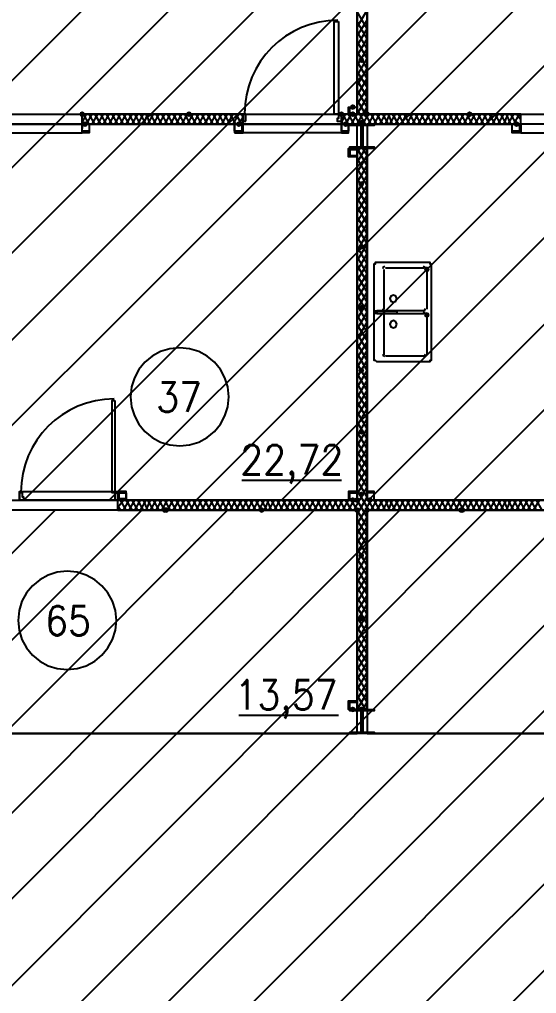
# Model space of a CAD drawing. Header units: millimetres. Extents: x 0 to 420, y 0 to 297.
# Drawn here: x 142.24 to 157.61, y 174.48 to 203.43 of the extents above; entities that cross this region are included whole.
import ezdxf

# ---------------------------------------------------------------- set-up
doc = ezdxf.new("R2010")
doc.units = ezdxf.units.MM
doc.layers.get('0').update_dxf_attribs({"linetype": 'CONTINUOUS'})
doc.styles.get("Standard").update_dxf_attribs({"font": 'STANDARD'})

msp = doc.modelspace()

# ---------------------------------------------------------------- hatches: boundary and pattern name
at = {"true_color": 0x000007}
for points in [[(152.484667, 202.226333), (152.459796, 202.166537), (152.4, 202.141667), (152.340204, 202.166537), (152.315333, 202.226333), (152.340204, 202.286129), (152.4, 202.311), (152.459796, 202.286129)], [(152.230667, 200.829333), (152.205796, 200.769537), (152.146, 200.744667), (152.086204, 200.769537), (152.061333, 200.829333), (152.086204, 200.889129), (152.146, 200.914), (152.205796, 200.889129)], [(152.230667, 200.617667), (152.205796, 200.557871), (152.146, 200.533), (152.086204, 200.557871), (152.061333, 200.617667), (152.086204, 200.677462), (152.146, 200.702333), (152.205796, 200.677463)], [(144.272, 200.321333), (144.247129, 200.261537), (144.187333, 200.236667), (144.127538, 200.261537), (144.102667, 200.321333), (144.127537, 200.381129), (144.187333, 200.406), (144.247129, 200.381129)], [(148.844, 200.321333), (148.819129, 200.261537), (148.759333, 200.236667), (148.699538, 200.261537), (148.674667, 200.321333), (148.699537, 200.381129), (148.759333, 200.406), (148.819129, 200.381129)], [(152.019, 200.321333), (151.994129, 200.261537), (151.934333, 200.236667), (151.874538, 200.261537), (151.849667, 200.321333), (151.874537, 200.381129), (151.934333, 200.406), (151.994129, 200.381129)], [(152.484667, 200.363667), (152.459796, 200.303871), (152.4, 200.279), (152.340204, 200.303871), (152.315333, 200.363667), (152.340204, 200.423462), (152.4, 200.448333), (152.459796, 200.423463)], [(157.099, 200.321333), (157.074129, 200.261537), (157.014333, 200.236667), (156.954538, 200.261537), (156.929667, 200.321333), (156.954537, 200.381129), (157.014333, 200.406), (157.074129, 200.381129)], [(152.484667, 198.543333), (152.459796, 198.483537), (152.4, 198.458667), (152.340204, 198.483537), (152.315333, 198.543333), (152.340204, 198.603129), (152.4, 198.628), (152.459796, 198.603129)], [(152.484667, 196.680667), (152.459796, 196.620871), (152.4, 196.596), (152.340204, 196.620871), (152.315333, 196.680667), (152.340204, 196.740462), (152.4, 196.765333), (152.459796, 196.740463)], [(154.432, 196.003333), (154.407129, 195.943537), (154.347333, 195.918667), (154.287538, 195.943537), (154.262667, 196.003333), (154.287537, 196.063129), (154.347333, 196.088), (154.407129, 196.063129)], [(152.484667, 194.860333), (152.459796, 194.800537), (152.4, 194.775667), (152.340204, 194.800537), (152.315333, 194.860333), (152.340204, 194.920129), (152.4, 194.945), (152.459796, 194.920129)], [(154.432, 194.648667), (154.407129, 194.588871), (154.347333, 194.564), (154.287538, 194.588871), (154.262667, 194.648667), (154.287537, 194.708462), (154.347333, 194.733333), (154.407129, 194.708463)], [(152.484667, 192.997667), (152.459796, 192.937871), (152.4, 192.913), (152.340204, 192.937871), (152.315333, 192.997667), (152.340204, 193.057462), (152.4, 193.082333), (152.459796, 193.057463)], [(152.484667, 191.177333), (152.459796, 191.117537), (152.4, 191.092667), (152.340204, 191.117537), (152.315333, 191.177333), (152.340204, 191.237129), (152.4, 191.262), (152.459796, 191.237129)], [(152.484667, 189.314667), (152.459796, 189.254871), (152.4, 189.23), (152.340204, 189.254871), (152.315333, 189.314667), (152.340204, 189.374462), (152.4, 189.399333), (152.459796, 189.374463)], [(152.230667, 189.145333), (152.205796, 189.085537), (152.146, 189.060667), (152.086204, 189.085537), (152.061333, 189.145333), (152.086204, 189.205129), (152.146, 189.23), (152.205796, 189.205129)], [(152.357667, 189.145333), (152.332796, 189.085537), (152.273, 189.060667), (152.213204, 189.085537), (152.188333, 189.145333), (152.213204, 189.205129), (152.273, 189.23), (152.332796, 189.205129)], [(152.738667, 189.145333), (152.713796, 189.085537), (152.654, 189.060667), (152.594204, 189.085537), (152.569333, 189.145333), (152.594204, 189.205129), (152.654, 189.23), (152.713796, 189.205129)], [(152.484667, 187.494333), (152.459796, 187.434537), (152.4, 187.409667), (152.340204, 187.434537), (152.315333, 187.494333), (152.340204, 187.554129), (152.4, 187.579), (152.459796, 187.554129)], [(152.484667, 185.631667), (152.459796, 185.571871), (152.4, 185.547), (152.340204, 185.571871), (152.315333, 185.631667), (152.340204, 185.691462), (152.4, 185.716333), (152.459796, 185.691463)], [(152.230667, 182.922333), (152.205796, 182.862537), (152.146, 182.837667), (152.086204, 182.862537), (152.061333, 182.922333), (152.086204, 182.982129), (152.146, 183.007), (152.205796, 182.982129)], [(152.484667, 182.922333), (152.459796, 182.862537), (152.4, 182.837667), (152.340204, 182.862537), (152.315333, 182.922333), (152.340204, 182.982129), (152.4, 183.007), (152.459796, 182.982129)]]:
    msp.add_hatch(color=0, dxfattribs=at).paths.add_polyline_path(points, flags=0)
at = {"true_color": 0x0000fe}
for points in [[(144.187333, 200.617667), (144.162463, 200.557871), (144.102667, 200.533), (144.042871, 200.557871), (144.018, 200.617667), (144.042871, 200.677462), (144.102667, 200.702333), (144.162462, 200.677463)], [(144.187333, 200.617667), (144.162463, 200.557871), (144.102667, 200.533), (144.042871, 200.557871), (144.018, 200.617667), (144.042871, 200.677462), (144.102667, 200.702333), (144.162462, 200.677463)], [(147.362333, 200.617667), (147.337462, 200.557871), (147.277667, 200.533), (147.217871, 200.557871), (147.193, 200.617667), (147.217871, 200.677462), (147.277667, 200.702333), (147.337462, 200.677463)], [(151.892, 200.617667), (151.867129, 200.557871), (151.807333, 200.533), (151.747538, 200.557871), (151.722667, 200.617667), (151.747537, 200.677462), (151.807333, 200.702333), (151.867129, 200.677463)], [(152.611667, 200.617667), (152.586796, 200.557871), (152.527, 200.533), (152.467204, 200.557871), (152.442333, 200.617667), (152.467204, 200.677462), (152.527, 200.702333), (152.586796, 200.677463)], [(152.611667, 200.617667), (152.586796, 200.557871), (152.527, 200.533), (152.467204, 200.557871), (152.442333, 200.617667), (152.467204, 200.677462), (152.527, 200.702333), (152.586796, 200.677463)], [(152.654, 200.617667), (152.629129, 200.557871), (152.569333, 200.533), (152.509538, 200.557871), (152.484667, 200.617667), (152.509537, 200.677462), (152.569333, 200.702333), (152.629129, 200.677463)], [(155.702, 200.617667), (155.677129, 200.557871), (155.617333, 200.533), (155.557538, 200.557871), (155.532667, 200.617667), (155.557537, 200.677462), (155.617333, 200.702333), (155.677129, 200.677463)], [(146.642667, 188.849), (146.617796, 188.789204), (146.558, 188.764333), (146.498204, 188.789204), (146.473333, 188.849), (146.498204, 188.908796), (146.558, 188.933667), (146.617796, 188.908796)], [(146.685, 188.849), (146.660129, 188.789204), (146.600333, 188.764333), (146.540538, 188.789204), (146.515667, 188.849), (146.540537, 188.908796), (146.600333, 188.933667), (146.660129, 188.908796)], [(149.521333, 188.849), (149.496462, 188.789204), (149.436667, 188.764333), (149.376871, 188.789204), (149.352, 188.849), (149.376871, 188.908796), (149.436667, 188.933667), (149.496462, 188.908796)], [(149.521333, 188.849), (149.496462, 188.789204), (149.436667, 188.764333), (149.376871, 188.789204), (149.352, 188.849), (149.376871, 188.908796), (149.436667, 188.933667), (149.496462, 188.908796)], [(152.357667, 188.849), (152.332796, 188.789204), (152.273, 188.764333), (152.213204, 188.789204), (152.188333, 188.849), (152.213204, 188.908796), (152.273, 188.933667), (152.332796, 188.908796)], [(152.357667, 188.849), (152.332796, 188.789204), (152.273, 188.764333), (152.213204, 188.789204), (152.188333, 188.849), (152.213204, 188.908796), (152.273, 188.933667), (152.332796, 188.908796)], [(152.654, 188.849), (152.629129, 188.789204), (152.569333, 188.764333), (152.509538, 188.789204), (152.484667, 188.849), (152.509537, 188.908796), (152.569333, 188.933667), (152.629129, 188.908796)], [(155.448, 188.849), (155.423129, 188.789204), (155.363333, 188.764333), (155.303538, 188.789204), (155.278667, 188.849), (155.303537, 188.908796), (155.363333, 188.933667), (155.423129, 188.908796)], [(155.490333, 188.849), (155.465463, 188.789204), (155.405667, 188.764333), (155.345871, 188.789204), (155.321, 188.849), (155.345871, 188.908796), (155.405667, 188.933667), (155.465462, 188.908796)]]:
    msp.add_hatch(color=0, dxfattribs=at).paths.add_polyline_path(points, flags=0)
at = {"true_color": 0x000007}
h = msp.add_hatch(color=0, dxfattribs=at)
h.paths.add_polyline_path([(144.102667, 200.617667), (148.886333, 200.617667)], flags=0)
h.paths.add_polyline_path([(148.886333, 200.617667), (144.102667, 200.617667)], flags=0)
h = msp.add_hatch(color=0, dxfattribs=at)
h.paths.add_polyline_path([(151.807333, 200.617667), (152.527, 200.617667)], flags=0)
h.paths.add_polyline_path([(152.527, 200.617667), (151.807333, 200.617667)], flags=0)
h = msp.add_hatch(color=0, dxfattribs=at)
h.paths.add_polyline_path([(152.569333, 200.617667), (157.141333, 200.617667)], flags=0)
h.paths.add_polyline_path([(157.141333, 200.617667), (152.569333, 200.617667)], flags=0)
h = msp.add_hatch(color=0, dxfattribs=at)
h.paths.add_polyline_path([(145.161, 188.849), (152.273, 188.849)], flags=0)
h.paths.add_polyline_path([(152.273, 188.849), (145.161, 188.849)], flags=0)
h = msp.add_hatch(color=0, dxfattribs=at)
h.paths.add_polyline_path([(152.569333, 188.849), (159.639, 188.849)], flags=0)
h.paths.add_polyline_path([(159.639, 188.849), (152.569333, 188.849)], flags=0)

# ---------------------------------------------------------------- linework, layer by layer
at = {"color": 0, "true_color": 0x000005}
for points in [[(129.540001, 189.145333), (175.471668, 235.076999)], [(132.122334, 189.145333), (178.054001, 235.076999)], [(134.662334, 189.145333), (180.594001, 235.076999)], [(137.244668, 189.145333), (183.176334, 235.076999)], [(139.784668, 189.145333), (185.758668, 235.076999)], [(142.367001, 189.145333), (188.298668, 235.076999)], [(144.907001, 189.145333), (190.881001, 235.076999)], [(147.489334, 189.145333), (193.421001, 235.076999)], [(150.029334, 189.145333), (196.003334, 235.076999)], [(152.611668, 189.145333), (198.543334, 235.076999)], [(155.151668, 189.145333), (201.125668, 235.076999)]]:
    msp.add_lwpolyline(points, dxfattribs=at)
at = {"color": 0, "true_color": 0x000007}
for points in [[(135.170333, 235.077), (135.170333, 200.617667), (152.273, 200.617667), (152.273, 235.077)], [(169.672, 200.617667), (169.672, 235.077), (152.569333, 235.077), (152.569333, 200.617667)], [(151.722667, 203.369333), (151.722667, 200.617667), (151.595667, 200.617667), (151.595667, 203.369333)], [(152.273, 200.617667), (152.061333, 200.617667), (152.061333, 200.829333), (152.273, 200.829333), (152.273, 200.617667), (152.019, 200.617667), (152.019, 200.829333), (152.273, 200.829333)], [(144.102667, 200.617667), (148.886333, 200.617667)], [(148.886333, 200.617667), (144.102667, 200.617667)], [(148.886333, 200.617667), (144.102667, 200.617667), (148.886333, 200.617667), (144.102667, 200.617667)], [(148.971, 200.406), (148.971, 200.490667), (148.971, 200.617667), (148.886333, 200.617667), (148.886333, 200.406)], [(148.886333, 200.617667), (148.886333, 200.406)], [(151.807333, 200.406), (151.807333, 200.617667), (151.722667, 200.617667), (151.722667, 200.490667), (151.680333, 200.490667), (151.680333, 200.406)], [(151.807333, 200.617667), (152.527, 200.617667)], [(152.527, 200.617667), (151.807333, 200.617667)], [(151.807333, 200.617667), (151.807333, 200.406)], [(151.807333, 200.617667), (152.527, 200.617667)], [(151.807333, 200.617667), (152.527, 200.617667)], [(152.569333, 200.617667), (157.141333, 200.617667)], [(157.141333, 200.617667), (152.569333, 200.617667)], [(157.141333, 200.617667), (152.569333, 200.617667), (157.141333, 200.617667), (152.569333, 200.617667)], [(135.170333, 200.321333), (135.170333, 189.145333), (152.273, 189.145333), (152.273, 200.321333)], [(148.632333, 200.067333), (148.886333, 200.067333), (148.886333, 200.321333), (148.632333, 200.321333)], [(148.632333, 200.109667), (148.632333, 200.321333), (148.844, 200.321333), (148.844, 200.109667)], [(151.807333, 200.067333), (152.019, 200.067333), (152.019, 200.321333), (151.807333, 200.321333)], [(151.807333, 200.109667), (151.807333, 200.321333), (152.019, 200.321333), (152.019, 200.109667)], [(152.781, 199.601667), (152.061333, 199.601667), (152.061333, 199.644), (152.4, 199.644), (152.4, 200.279), (152.061333, 200.279), (152.061333, 200.321333), (152.781, 200.321333), (152.781, 200.279), (152.442333, 200.279), (152.442333, 199.644), (152.781, 199.644)], [(152.569333, 189.145333), (169.672, 189.145333), (169.672, 200.321333), (152.569333, 200.321333)], [(156.887333, 200.321333), (157.099, 200.321333), (157.099, 200.109667), (156.887333, 200.109667), (156.887333, 200.321333), (157.141333, 200.321333), (157.141333, 200.067333), (156.887333, 200.067333)], [(152.273, 199.347667), (152.019, 199.347667), (152.019, 199.601667), (152.273, 199.601667)], [(152.273, 199.39), (152.273, 199.559333), (152.061333, 199.559333), (152.061333, 199.39)], [(154.474333, 196.130333), (154.474333, 193.336333), (154.474333, 193.294), (154.432, 193.294), (154.432, 193.251667), (152.865667, 193.251667), (152.823333, 193.294), (152.781, 193.294), (152.781, 193.336333), (152.781, 196.130333), (152.781, 196.172667), (152.823333, 196.172667), (152.823333, 196.215), (152.865667, 196.215), (154.432, 196.215), (154.432, 196.172667), (154.474333, 196.172667)], [(153.458333, 195.1355), (153.42734, 195.21034), (153.3525, 195.241333), (153.27766, 195.21034), (153.246667, 195.1355), (153.27766, 195.06066), (153.3525, 195.029667), (153.42734, 195.06066)], [(153.035, 194.775667), (152.865667, 194.775667), (152.865667, 194.733333), (152.865667, 194.691), (153.035, 194.691), (152.823333, 194.691), (152.823333, 194.775667)], [(153.458333, 194.775667), (153.458333, 194.733333), (153.458333, 194.691), (152.865667, 194.691), (152.865667, 194.733333), (152.865667, 194.775667)], [(153.119667, 194.775667), (153.035, 194.775667)], [(153.119667, 194.691), (153.035, 194.691)], [(153.458333, 194.3735), (153.42734, 194.44834), (153.3525, 194.479333), (153.27766, 194.44834), (153.246667, 194.3735), (153.27766, 194.29866), (153.3525, 194.267667), (153.42734, 194.29866)], [(145.076333, 192.108667), (145.076333, 189.357), (144.991667, 189.357), (144.991667, 192.108667)], [(145.161, 189.145333), (145.415, 189.145333), (145.415, 189.399333), (145.161, 189.399333)], [(152.019, 189.145333), (152.273, 189.145333), (152.273, 189.399333), (152.019, 189.399333)], [(152.569333, 189.145333), (152.781, 189.145333), (152.781, 189.357), (152.569333, 189.357), (152.569333, 189.145333), (152.781, 189.145333), (152.781, 189.399333), (152.569333, 189.399333)], [(142.367, 189.145333), (142.367, 189.23), (142.324667, 189.23), (142.324667, 189.357), (142.24, 189.357), (142.24, 189.145333)], [(145.161, 189.145333), (145.161, 189.357), (145.076333, 189.357), (145.076333, 189.23), (145.076333, 189.145333)], [(145.203333, 189.187667), (145.203333, 189.357), (145.415, 189.357), (145.415, 189.187667)], [(152.061333, 189.145333), (152.061333, 189.357), (152.273, 189.357), (152.273, 189.145333)], [(145.161, 188.849), (152.273, 188.849)], [(152.273, 188.849), (145.161, 188.849)], [(145.161, 188.849), (152.273, 188.849)], [(145.161, 188.849), (152.273, 188.849)], [(152.569333, 188.849), (159.639, 188.849)], [(159.639, 188.849), (152.569333, 188.849)], [(159.639, 188.849), (152.569333, 188.849), (159.639, 188.849), (152.569333, 188.849)], [(152.273, 182.922333), (152.061333, 182.922333), (152.061333, 183.134), (152.273, 183.134), (152.273, 182.922333), (152.019, 182.922333), (152.019, 183.176333), (152.273, 183.176333)], [(152.781, 182.202667), (152.061333, 182.202667), (152.061333, 182.245), (152.4, 182.245), (152.4, 182.88), (152.061333, 182.88), (152.061333, 182.922333), (152.781, 182.922333), (152.781, 182.88), (152.442333, 182.88), (152.442333, 182.245), (152.781, 182.245)]]:
    msp.add_lwpolyline(points, close=True, dxfattribs=at)
for points in [[(152.569333, 200.617667), (152.569333, 217.000667), (152.273, 217.000667), (152.273, 200.617667)], [(152.273, 203.2), (152.569333, 203.708)], [(152.569333, 203.157667), (152.273, 203.665667)], [(151.7015, 203.411667), (151.417991, 203.397351), (151.142673, 203.355333), (150.876939, 203.287007), (150.622182, 203.193766), (150.379796, 203.077004), (150.151176, 202.938114), (149.937714, 202.778491), (149.740805, 202.599528), (149.561842, 202.402619), (149.402219, 202.189157), (149.26333, 201.960537), (149.146568, 201.718151), (149.053326, 201.463395), (148.985, 201.19766), (148.942982, 200.922342), (148.928667, 200.638833)], [(152.273, 202.946), (152.569333, 203.411667)], [(152.569333, 202.861333), (152.273, 203.369333)], [(152.273, 202.649667), (152.569333, 203.157667)], [(152.569333, 202.565), (152.273, 203.073)], [(152.273, 202.353333), (152.569333, 202.861333)], [(152.569333, 202.268667), (152.273, 202.776667)], [(152.273, 202.057), (152.569333, 202.565)], [(152.569333, 201.972333), (152.273, 202.480333)], [(152.273, 201.760667), (152.569333, 202.268667)], [(152.569333, 201.676), (152.273, 202.184)], [(152.273, 201.464333), (152.569333, 201.972333)], [(152.569333, 201.422), (152.273, 201.887667)], [(152.273, 201.168), (152.569333, 201.676)], [(152.569333, 201.125667), (152.273, 201.633667)], [(152.273, 200.914), (152.569333, 201.379667)], [(152.569333, 200.829333), (152.273, 201.337333)], [(152.273, 200.617667), (152.569333, 201.125667)], [(152.527, 200.617667), (152.273, 201.041)], [(152.357667, 200.617667), (152.273, 200.744667)], [(152.442333, 200.617667), (152.569333, 200.829333)], [(144.102667, 200.363667), (144.229667, 200.617667)], [(148.886333, 200.617667), (144.102667, 200.617667), (148.886333, 200.617667), (144.102667, 200.617667)], [(144.102667, 200.321333), (144.102667, 200.617667)], [(144.102667, 200.321333), (144.102667, 200.617667)], [(148.886333, 200.617667), (144.102667, 200.617667)], [(144.145, 200.321333), (144.102667, 200.406)], [(144.314333, 200.321333), (144.145, 200.617667)], [(144.229667, 200.321333), (144.399, 200.617667)], [(144.483667, 200.321333), (144.314333, 200.617667)], [(144.399, 200.321333), (144.568333, 200.617667)], [(144.653, 200.321333), (144.483667, 200.617667)], [(144.568333, 200.321333), (144.737667, 200.617667)], [(144.822333, 200.321333), (144.653, 200.617667)], [(144.737667, 200.321333), (144.907, 200.617667)], [(144.991667, 200.321333), (144.822333, 200.617667)], [(144.907, 200.321333), (145.076333, 200.617667)], [(145.161, 200.321333), (144.991667, 200.617667)], [(145.076333, 200.321333), (145.245667, 200.617667)], [(145.330333, 200.321333), (145.161, 200.617667)], [(145.245667, 200.321333), (145.415, 200.617667)], [(145.499667, 200.321333), (145.330333, 200.617667)], [(145.415, 200.321333), (145.584333, 200.617667)], [(145.669, 200.321333), (145.499667, 200.617667)], [(145.584333, 200.321333), (145.753667, 200.617667)], [(145.838333, 200.321333), (145.669, 200.617667)], [(145.753667, 200.321333), (145.923, 200.617667)], [(146.007667, 200.321333), (145.838333, 200.617667)], [(145.923, 200.321333), (146.05, 200.617667)], [(146.134667, 200.321333), (146.007667, 200.617667)], [(146.05, 200.321333), (146.219333, 200.617667)], [(146.304, 200.321333), (146.134667, 200.617667)], [(146.219333, 200.321333), (146.388667, 200.617667)], [(146.473333, 200.321333), (146.304, 200.617667)], [(146.388667, 200.321333), (146.558, 200.617667)], [(146.642667, 200.321333), (146.473333, 200.617667)], [(146.558, 200.321333), (146.727333, 200.617667)], [(146.812, 200.321333), (146.642667, 200.617667)], [(146.727333, 200.321333), (146.896667, 200.617667)], [(146.981333, 200.321333), (146.812, 200.617667)], [(146.896667, 200.321333), (147.066, 200.617667)], [(147.150667, 200.321333), (146.981333, 200.617667)], [(147.066, 200.321333), (147.235333, 200.617667)], [(147.32, 200.321333), (147.150667, 200.617667)], [(147.235333, 200.321333), (147.404667, 200.617667)], [(147.489333, 200.321333), (147.32, 200.617667)], [(147.404667, 200.321333), (147.574, 200.617667)], [(147.658667, 200.321333), (147.489333, 200.617667)], [(147.574, 200.321333), (147.743333, 200.617667)], [(147.828, 200.321333), (147.658667, 200.617667)], [(147.743333, 200.321333), (147.912667, 200.617667)], [(147.997333, 200.321333), (147.828, 200.617667)], [(147.912667, 200.321333), (148.082, 200.617667)], [(148.166667, 200.321333), (147.997333, 200.617667)], [(148.082, 200.321333), (148.251333, 200.617667)], [(148.336, 200.321333), (148.166667, 200.617667)], [(148.251333, 200.321333), (148.420667, 200.617667)], [(148.505333, 200.321333), (148.336, 200.617667)], [(148.420667, 200.321333), (148.59, 200.617667)], [(148.674667, 200.321333), (148.505333, 200.617667)], [(148.59, 200.321333), (148.759333, 200.617667)], [(148.844, 200.321333), (148.674667, 200.617667)], [(148.759333, 200.321333), (148.886333, 200.533)], [(148.886333, 200.533), (148.844, 200.617667)], [(148.886333, 200.321333), (148.886333, 200.406), (148.886333, 200.617667)], [(148.886333, 200.321333), (148.886333, 200.406)], [(151.807333, 200.363667), (151.934333, 200.617667)], [(151.807333, 200.617667), (152.527, 200.617667), (151.807333, 200.617667), (152.527, 200.617667)], [(151.807333, 200.321333), (151.807333, 200.406), (151.807333, 200.617667)], [(152.273, 200.617667), (151.807333, 200.617667)], [(151.849667, 200.321333), (151.807333, 200.406)], [(151.807333, 200.321333), (151.807333, 200.406)], [(152.019, 200.321333), (151.849667, 200.617667)], [(151.934333, 200.321333), (152.103667, 200.617667)], [(152.188333, 200.321333), (152.019, 200.617667)], [(152.103667, 200.321333), (152.273, 200.617667)], [(152.357667, 200.321333), (152.188333, 200.617667)], [(152.273, 200.321333), (152.442333, 200.617667)], [(152.527, 200.321333), (152.357667, 200.617667)], [(152.442333, 200.321333), (152.611667, 200.617667)], [(152.696333, 200.321333), (152.527, 200.617667)], [(157.141333, 200.617667), (152.569333, 200.617667), (157.141333, 200.617667), (152.569333, 200.617667)], [(157.141333, 200.617667), (152.569333, 200.617667)], [(152.611667, 200.321333), (152.781, 200.617667)], [(152.865667, 200.321333), (152.696333, 200.617667)], [(152.781, 200.321333), (152.950333, 200.617667)], [(153.035, 200.321333), (152.865667, 200.617667)], [(152.950333, 200.321333), (153.119667, 200.617667)], [(153.204333, 200.321333), (153.035, 200.617667)], [(153.119667, 200.321333), (153.246667, 200.617667)], [(153.331333, 200.321333), (153.204333, 200.617667)], [(153.246667, 200.321333), (153.416, 200.617667)], [(153.500667, 200.321333), (153.331333, 200.617667)], [(153.416, 200.321333), (153.585333, 200.617667)], [(153.67, 200.321333), (153.500667, 200.617667)], [(153.585333, 200.321333), (153.754667, 200.617667)], [(153.839333, 200.321333), (153.67, 200.617667)], [(153.754667, 200.321333), (153.924, 200.617667)], [(154.008667, 200.321333), (153.839333, 200.617667)], [(153.924, 200.321333), (154.093333, 200.617667)], [(154.178, 200.321333), (154.008667, 200.617667)], [(154.093333, 200.321333), (154.262667, 200.617667)], [(154.347333, 200.321333), (154.178, 200.617667)], [(154.262667, 200.321333), (154.432, 200.617667)], [(154.516667, 200.321333), (154.347333, 200.617667)], [(154.432, 200.321333), (154.601333, 200.617667)], [(154.686, 200.321333), (154.516667, 200.617667)], [(154.601333, 200.321333), (154.770667, 200.617667)], [(154.855333, 200.321333), (154.686, 200.617667)], [(154.770667, 200.321333), (154.94, 200.617667)], [(155.024667, 200.321333), (154.855333, 200.617667)], [(154.94, 200.321333), (155.109333, 200.617667)], [(155.194, 200.321333), (155.024667, 200.617667)], [(155.109333, 200.321333), (155.278667, 200.617667)], [(155.363333, 200.321333), (155.194, 200.617667)], [(155.278667, 200.321333), (155.448, 200.617667)], [(155.532667, 200.321333), (155.363333, 200.617667)], [(155.448, 200.321333), (155.617333, 200.617667)], [(155.702, 200.321333), (155.532667, 200.617667)], [(155.617333, 200.321333), (155.786667, 200.617667)], [(155.871333, 200.321333), (155.702, 200.617667)], [(155.786667, 200.321333), (155.956, 200.617667)], [(156.040667, 200.321333), (155.871333, 200.617667)], [(155.956, 200.321333), (156.125333, 200.617667)], [(156.21, 200.321333), (156.040667, 200.617667)], [(156.125333, 200.321333), (156.294667, 200.617667)], [(156.379333, 200.321333), (156.21, 200.617667)], [(156.294667, 200.321333), (156.464, 200.617667)], [(156.548667, 200.321333), (156.379333, 200.617667)], [(156.464, 200.321333), (156.633333, 200.617667)], [(156.718, 200.321333), (156.548667, 200.617667)], [(156.633333, 200.321333), (156.760333, 200.617667)], [(156.845, 200.321333), (156.718, 200.617667)], [(156.760333, 200.321333), (156.929667, 200.617667)], [(157.014333, 200.321333), (156.845, 200.617667)], [(156.929667, 200.321333), (157.099, 200.617667)], [(157.141333, 200.448333), (157.014333, 200.617667)], [(157.141333, 200.321333), (157.141333, 200.617667)], [(157.141333, 200.321333), (157.141333, 200.617667)], [(141.901333, 200.321333), (144.102667, 200.321333), (144.314333, 200.321333), (144.314333, 200.109667), (144.102667, 200.109667), (144.102667, 200.321333), (144.314333, 200.321333), (144.314333, 200.067333), (144.102667, 200.067333), (144.102667, 200.321333), (144.102667, 200.194333)], [(141.901333, 200.067333), (144.102667, 200.067333), (144.102667, 200.194333)], [(144.102667, 200.321333), (148.886333, 200.321333)], [(144.187333, 200.109667), (144.187333, 200.067333)], [(148.759333, 200.067333), (148.759333, 200.109667)], [(148.886333, 200.194333), (148.886333, 200.321333), (150.325667, 200.321333)], [(150.325667, 200.067333), (148.886333, 200.067333), (148.886333, 200.194333)], [(150.325667, 200.321333), (151.807333, 200.321333), (151.807333, 200.194333)], [(151.807333, 200.194333), (151.807333, 200.067333), (150.325667, 200.067333)], [(151.807333, 200.321333), (157.141333, 200.321333)], [(151.934333, 200.067333), (151.934333, 200.109667)], [(152.061333, 200.279), (152.061333, 200.321333)], [(152.230667, 200.279), (152.230667, 200.321333)], [(152.4, 199.601667), (152.4, 200.321333)], [(152.569333, 200.279), (152.569333, 200.321333)], [(152.738667, 200.279), (152.738667, 200.321333)], [(157.014333, 200.109667), (157.014333, 200.067333)], [(157.099, 200.321333), (157.141333, 200.363667)], [(159.300333, 200.321333), (157.141333, 200.321333), (157.141333, 200.194333)], [(157.141333, 200.194333), (157.141333, 200.067333), (159.300333, 200.067333)], [(152.061333, 199.601667), (152.061333, 199.644)], [(152.146, 199.559333), (152.146, 199.601667)], [(152.230667, 199.601667), (152.230667, 199.644)], [(152.273, 199.432333), (152.357667, 199.601667)], [(152.273, 199.178333), (152.527, 199.601667)], [(152.569333, 199.093667), (152.273, 199.601667)], [(152.569333, 189.145333), (152.569333, 199.601667), (152.273, 199.601667), (152.273, 189.145333)], [(152.569333, 199.39), (152.442333, 199.601667)], [(152.569333, 199.601667), (152.569333, 199.644)], [(152.738667, 199.601667), (152.738667, 199.644)], [(152.146, 199.347667), (152.146, 199.39)], [(152.273, 198.882), (152.569333, 199.39)], [(152.569333, 198.797333), (152.273, 199.305333)], [(152.273, 198.585667), (152.569333, 199.093667)], [(152.569333, 198.501), (152.273, 199.009)], [(152.273, 198.289333), (152.569333, 198.797333)], [(152.569333, 198.204667), (152.273, 198.712667)], [(152.273, 197.993), (152.569333, 198.501)], [(152.569333, 197.908333), (152.273, 198.416333)], [(152.273, 197.696667), (152.569333, 198.204667)], [(152.569333, 197.654333), (152.273, 198.12)], [(152.273, 197.400333), (152.569333, 197.908333)], [(152.569333, 197.358), (152.273, 197.866)], [(152.273, 197.146333), (152.569333, 197.612)], [(152.569333, 197.061667), (152.273, 197.569667)], [(152.273, 196.85), (152.569333, 197.358)], [(152.569333, 196.765333), (152.273, 197.273333)], [(152.273, 196.553667), (152.569333, 197.061667)], [(152.569333, 196.469), (152.273, 196.977)], [(152.273, 196.257333), (152.569333, 196.765333)], [(152.569333, 196.172667), (152.273, 196.680667)], [(152.273, 195.961), (152.569333, 196.469)], [(152.569333, 195.876333), (152.273, 196.384333)], [(152.273, 195.664667), (152.569333, 196.172667)], [(152.569333, 195.622333), (152.273, 196.130333)], [(153.0985, 196.088), (153.053606, 196.069394), (153.035, 196.0245)], [(153.119667, 196.045667), (154.262667, 196.045667)], [(154.305, 196.0245), (154.286395, 196.069394), (154.2415, 196.088)], [(152.273, 195.410667), (152.569333, 195.876333)], [(152.569333, 195.326), (152.273, 195.834)], [(153.077333, 194.818), (153.077333, 196.003333)], [(154.347333, 196.003333), (154.347333, 194.818)], [(152.273, 195.114333), (152.569333, 195.622333)], [(152.569333, 195.029667), (152.273, 195.537667)], [(152.273, 194.818), (152.569333, 195.326)], [(152.569333, 194.733333), (152.273, 195.241333)], [(152.273, 194.521667), (152.569333, 195.029667)], [(152.569333, 194.437), (152.273, 194.945)], [(152.273, 194.225333), (152.569333, 194.733333)], [(152.569333, 194.140667), (152.273, 194.648667)], [(153.035, 194.839167), (153.053606, 194.794272), (153.0985, 194.775667)], [(153.0985, 194.733333), (153.053606, 194.714728), (153.035, 194.669833)], [(153.077333, 193.463333), (153.077333, 194.648667)], [(154.262667, 194.775667), (153.119667, 194.775667)], [(153.119667, 194.691), (154.262667, 194.691)], [(154.2415, 194.775667), (154.286395, 194.794272), (154.305, 194.839167)], [(154.305, 194.669833), (154.286395, 194.714728), (154.2415, 194.733333)], [(154.347333, 194.648667), (154.347333, 193.463333)], [(152.273, 193.929), (152.569333, 194.437)], [(152.569333, 193.886667), (152.273, 194.352333)], [(152.273, 193.632667), (152.569333, 194.140667)], [(152.569333, 193.590333), (152.273, 194.098333)], [(152.273, 193.378667), (152.569333, 193.844333)], [(152.569333, 193.294), (152.273, 193.802)], [(148.463, 192.2145), (148.433328, 192.508844), (148.348228, 192.782996), (148.213572, 193.031083), (148.035232, 193.247232), (147.819083, 193.425572), (147.570996, 193.560228), (147.296844, 193.645328), (147.0025, 193.675), (146.708156, 193.645328), (146.434004, 193.560228), (146.185917, 193.425572), (145.969768, 193.247232), (145.791428, 193.031083), (145.656772, 192.782996), (145.571672, 192.508844), (145.542, 192.2145)], [(152.273, 193.082333), (152.569333, 193.590333)], [(152.569333, 192.997667), (152.273, 193.505667)], [(153.035, 193.4845), (153.053606, 193.439605), (153.0985, 193.421)], [(154.2415, 193.421), (154.286395, 193.439605), (154.305, 193.4845)], [(152.273, 192.786), (152.569333, 193.294)], [(152.569333, 192.701333), (152.273, 193.209333)], [(154.262667, 193.421), (153.119667, 193.421)], [(152.273, 192.489667), (152.569333, 192.997667)], [(152.569333, 192.405), (152.273, 192.913)], [(152.273, 192.193333), (152.569333, 192.701333)], [(152.569333, 192.108667), (152.273, 192.616667)], [(152.273, 191.897), (152.569333, 192.405)], [(152.569333, 191.854667), (152.273, 192.320333)], [(145.055167, 192.151), (144.771658, 192.136684), (144.49634, 192.094666), (144.230605, 192.02634), (143.975849, 191.933099), (143.733463, 191.816337), (143.504843, 191.677448), (143.291381, 191.517824), (143.094472, 191.338861), (142.915509, 191.141952), (142.755886, 190.928491), (142.616996, 190.69987), (142.500234, 190.457485), (142.406993, 190.202728), (142.338667, 189.936994), (142.296649, 189.661675), (142.282333, 189.378167)], [(145.542, 192.2145), (145.571672, 191.920156), (145.656772, 191.646004), (145.791428, 191.397917), (145.969768, 191.181768), (146.185917, 191.003428), (146.434004, 190.868772), (146.708156, 190.783672), (147.0025, 190.754), (147.296844, 190.783672), (147.570996, 190.868772), (147.819083, 191.003428), (148.035232, 191.181768), (148.213572, 191.397917), (148.348228, 191.646004), (148.433328, 191.920156), (148.463, 192.2145)], [(152.273, 191.643), (152.569333, 192.108667)], [(152.569333, 191.558333), (152.273, 192.066333)], [(152.273, 191.346667), (152.569333, 191.854667)], [(152.569333, 191.262), (152.273, 191.77)], [(152.273, 191.050333), (152.569333, 191.558333)], [(152.569333, 190.965667), (152.273, 191.473667)], [(152.273, 190.754), (152.569333, 191.262)], [(152.569333, 190.669333), (152.273, 191.177333)], [(152.273, 190.457667), (152.569333, 190.965667)], [(152.569333, 190.373), (152.273, 190.881)], [(152.273, 190.161333), (152.569333, 190.669333)], [(152.569333, 190.119), (152.273, 190.584667)], [(152.273, 189.865), (152.569333, 190.373)], [(152.569333, 189.822667), (152.273, 190.330667)], [(152.273, 189.611), (152.569333, 190.076667)], [(152.569333, 189.526333), (152.273, 190.034333)], [(148.844, 189.738), (151.807333, 189.738)], [(152.273, 189.314667), (152.569333, 189.822667)], [(152.569333, 189.23), (152.273, 189.738)], [(142.24, 189.272333), (142.24, 189.399333), (143.721667, 189.399333)], [(143.721667, 189.399333), (145.161, 189.399333), (145.161, 189.272333)], [(145.288, 189.357), (145.288, 189.399333)], [(152.146, 189.357), (152.146, 189.399333)], [(152.273, 189.018333), (152.569333, 189.526333)], [(152.569333, 188.933667), (152.273, 189.441667)], [(152.654, 189.357), (152.654, 189.399333)], [(143.721667, 189.145333), (142.24, 189.145333), (142.24, 189.272333)], [(145.161, 189.272333), (145.161, 189.145333), (143.721667, 189.145333)], [(145.161, 188.933667), (145.330333, 189.145333)], [(145.161, 188.849), (145.161, 189.145333)], [(145.161, 188.849), (145.161, 189.145333)], [(152.273, 189.145333), (145.161, 189.145333)], [(145.415, 188.849), (145.245667, 189.145333)], [(145.288, 189.145333), (145.288, 189.187667)], [(145.330333, 188.849), (145.499667, 189.145333)], [(145.584333, 188.849), (145.415, 189.145333)], [(145.499667, 188.849), (145.669, 189.145333)], [(145.753667, 188.849), (145.584333, 189.145333)], [(145.669, 188.849), (145.838333, 189.145333)], [(145.923, 188.849), (145.753667, 189.145333)], [(145.838333, 188.849), (146.007667, 189.145333)], [(146.05, 188.849), (145.923, 189.145333)], [(146.007667, 188.849), (146.134667, 189.145333)], [(146.219333, 188.849), (146.05, 189.145333)], [(146.134667, 188.849), (146.304, 189.145333)], [(146.388667, 188.849), (146.219333, 189.145333)], [(146.304, 188.849), (146.473333, 189.145333)], [(146.558, 188.849), (146.388667, 189.145333)], [(146.473333, 188.849), (146.642667, 189.145333)], [(146.727333, 188.849), (146.558, 189.145333)], [(146.642667, 188.849), (146.812, 189.145333)], [(146.896667, 188.849), (146.727333, 189.145333)], [(146.812, 188.849), (146.981333, 189.145333)], [(147.066, 188.849), (146.896667, 189.145333)], [(146.981333, 188.849), (147.150667, 189.145333)], [(147.235333, 188.849), (147.066, 189.145333)], [(147.150667, 188.849), (147.32, 189.145333)], [(147.404667, 188.849), (147.235333, 189.145333)], [(147.32, 188.849), (147.489333, 189.145333)], [(147.574, 188.849), (147.404667, 189.145333)], [(147.489333, 188.849), (147.658667, 189.145333)], [(147.743333, 188.849), (147.574, 189.145333)], [(147.658667, 188.849), (147.828, 189.145333)], [(147.912667, 188.849), (147.743333, 189.145333)], [(147.828, 188.849), (147.997333, 189.145333)], [(148.082, 188.849), (147.912667, 189.145333)], [(147.997333, 188.849), (148.166667, 189.145333)], [(148.251333, 188.849), (148.082, 189.145333)], [(148.166667, 188.849), (148.336, 189.145333)], [(148.420667, 188.849), (148.251333, 189.145333)], [(148.336, 188.849), (148.505333, 189.145333)], [(148.59, 188.849), (148.420667, 189.145333)], [(148.505333, 188.849), (148.674667, 189.145333)], [(148.759333, 188.849), (148.59, 189.145333)], [(148.674667, 188.849), (148.844, 189.145333)], [(148.928667, 188.849), (148.759333, 189.145333)], [(148.844, 188.849), (149.013333, 189.145333)], [(149.098, 188.849), (148.928667, 189.145333)], [(149.013333, 188.849), (149.182667, 189.145333)], [(149.267333, 188.849), (149.098, 189.145333)], [(149.182667, 188.849), (149.352, 189.145333)], [(149.436667, 188.849), (149.267333, 189.145333)], [(149.352, 188.849), (149.521333, 189.145333)], [(149.606, 188.849), (149.436667, 189.145333)], [(149.521333, 188.849), (149.648333, 189.145333)], [(149.733, 188.849), (149.606, 189.145333)], [(149.648333, 188.849), (149.817667, 189.145333)], [(149.902333, 188.849), (149.733, 189.145333)], [(149.817667, 188.849), (149.987, 189.145333)], [(150.071667, 188.849), (149.902333, 189.145333)], [(149.987, 188.849), (150.156333, 189.145333)], [(150.241, 188.849), (150.071667, 189.145333)], [(150.156333, 188.849), (150.325667, 189.145333)], [(150.410333, 188.849), (150.241, 189.145333)], [(150.325667, 188.849), (150.495, 189.145333)], [(150.579667, 188.849), (150.410333, 189.145333)], [(150.495, 188.849), (150.664333, 189.145333)], [(150.749, 188.849), (150.579667, 189.145333)], [(150.664333, 188.849), (150.833667, 189.145333)], [(150.918333, 188.849), (150.749, 189.145333)], [(150.833667, 188.849), (151.003, 189.145333)], [(151.087667, 188.849), (150.918333, 189.145333)], [(151.003, 188.849), (151.172333, 189.145333)], [(151.257, 188.849), (151.087667, 189.145333)], [(151.172333, 188.849), (151.341667, 189.145333)], [(151.426333, 188.849), (151.257, 189.145333)], [(151.341667, 188.849), (151.511, 189.145333)], [(151.595667, 188.849), (151.426333, 189.145333)], [(151.511, 188.849), (151.680333, 189.145333)], [(151.765, 188.849), (151.595667, 189.145333)], [(151.680333, 188.849), (151.849667, 189.145333)], [(151.934333, 188.849), (151.765, 189.145333)], [(151.849667, 188.849), (152.019, 189.145333)], [(152.103667, 188.849), (151.934333, 189.145333)], [(152.019, 188.849), (152.188333, 189.145333)], [(152.273, 188.849), (152.103667, 189.145333)], [(152.273, 188.722), (152.569333, 189.23)], [(152.569333, 188.637333), (152.273, 189.145333)], [(152.569333, 188.933667), (152.696333, 189.145333)], [(159.639, 189.145333), (152.569333, 189.145333)], [(152.781, 188.849), (152.611667, 189.145333)], [(152.696333, 188.849), (152.865667, 189.145333)], [(152.950333, 188.849), (152.781, 189.145333)], [(152.865667, 188.849), (153.035, 189.145333)], [(153.119667, 188.849), (152.950333, 189.145333)], [(153.035, 188.849), (153.204333, 189.145333)], [(153.246667, 188.849), (153.119667, 189.145333)], [(153.204333, 188.849), (153.331333, 189.145333)], [(153.416, 188.849), (153.246667, 189.145333)], [(153.331333, 188.849), (153.500667, 189.145333)], [(153.585333, 188.849), (153.416, 189.145333)], [(153.500667, 188.849), (153.67, 189.145333)], [(153.754667, 188.849), (153.585333, 189.145333)], [(153.67, 188.849), (153.839333, 189.145333)], [(153.924, 188.849), (153.754667, 189.145333)], [(153.839333, 188.849), (154.008667, 189.145333)], [(154.093333, 188.849), (153.924, 189.145333)], [(154.008667, 188.849), (154.178, 189.145333)], [(154.262667, 188.849), (154.093333, 189.145333)], [(154.178, 188.849), (154.347333, 189.145333)], [(154.432, 188.849), (154.262667, 189.145333)], [(154.347333, 188.849), (154.516667, 189.145333)], [(154.601333, 188.849), (154.432, 189.145333)], [(154.516667, 188.849), (154.686, 189.145333)], [(154.770667, 188.849), (154.601333, 189.145333)], [(154.686, 188.849), (154.855333, 189.145333)], [(154.94, 188.849), (154.770667, 189.145333)], [(154.855333, 188.849), (155.024667, 189.145333)], [(155.109333, 188.849), (154.94, 189.145333)], [(155.024667, 188.849), (155.194, 189.145333)], [(155.278667, 188.849), (155.109333, 189.145333)], [(155.194, 188.849), (155.363333, 189.145333)], [(155.448, 188.849), (155.278667, 189.145333)], [(155.363333, 188.849), (155.532667, 189.145333)], [(155.617333, 188.849), (155.448, 189.145333)], [(155.532667, 188.849), (155.702, 189.145333)], [(155.786667, 188.849), (155.617333, 189.145333)], [(155.702, 188.849), (155.871333, 189.145333)], [(155.956, 188.849), (155.786667, 189.145333)], [(155.871333, 188.849), (156.040667, 189.145333)], [(156.125333, 188.849), (155.956, 189.145333)], [(156.040667, 188.849), (156.21, 189.145333)], [(156.294667, 188.849), (156.125333, 189.145333)], [(156.21, 188.849), (156.379333, 189.145333)], [(156.464, 188.849), (156.294667, 189.145333)], [(156.379333, 188.849), (156.548667, 189.145333)], [(156.633333, 188.849), (156.464, 189.145333)], [(156.548667, 188.849), (156.718, 189.145333)], [(156.760333, 188.849), (156.633333, 189.145333)], [(156.718, 188.849), (156.845, 189.145333)], [(156.929667, 188.849), (156.760333, 189.145333)], [(156.845, 188.849), (157.014333, 189.145333)], [(157.099, 188.849), (156.929667, 189.145333)], [(157.014333, 188.849), (157.183667, 189.145333)], [(157.268333, 188.849), (157.099, 189.145333)], [(157.183667, 188.849), (157.353, 189.145333)], [(157.437667, 188.849), (157.268333, 189.145333)], [(157.353, 188.849), (157.522333, 189.145333)], [(157.607, 188.849), (157.437667, 189.145333)], [(157.522333, 188.849), (157.691667, 189.145333)], [(157.776333, 188.849), (157.607, 189.145333)], [(145.245667, 188.849), (145.161, 188.976)], [(145.161, 188.849), (152.273, 188.849), (145.161, 188.849), (152.273, 188.849)], [(145.161, 188.849), (152.273, 188.849)], [(152.188333, 188.849), (152.273, 189.018333)], [(152.273, 188.425667), (152.569333, 188.933667)], [(152.569333, 188.341), (152.273, 188.849)], [(152.273, 188.849), (152.273, 182.922333), (152.569333, 182.922333)], [(152.611667, 188.849), (152.569333, 188.933667)], [(159.639, 188.849), (152.569333, 188.849), (159.639, 188.849), (152.569333, 188.849)], [(152.569333, 188.849), (159.639, 188.849)], [(152.569333, 182.922333), (152.569333, 188.849)], [(152.273, 188.129333), (152.569333, 188.637333)], [(152.569333, 188.087), (152.273, 188.552667)], [(152.273, 187.875333), (152.569333, 188.341)], [(152.569333, 187.790667), (152.273, 188.298667)], [(152.273, 187.579), (152.569333, 188.087)], [(152.569333, 187.494333), (152.273, 188.002333)], [(152.273, 187.282667), (152.569333, 187.790667)], [(152.569333, 187.198), (152.273, 187.706)], [(152.273, 186.986333), (152.569333, 187.494333)], [(152.569333, 186.901667), (152.273, 187.409667)], [(152.273, 186.69), (152.569333, 187.198)], [(152.569333, 186.605333), (152.273, 187.113333)], [(145.118667, 185.568167), (145.088995, 185.86251), (145.003894, 186.136662), (144.869238, 186.384749), (144.690899, 186.600899), (144.474749, 186.779238), (144.226662, 186.913894), (143.95251, 186.998995), (143.658167, 187.028667), (143.363823, 186.998995), (143.089671, 186.913894), (142.841584, 186.779238), (142.625434, 186.600899), (142.447095, 186.384749), (142.312439, 186.136662), (142.227339, 185.86251), (142.197667, 185.568167)], [(152.273, 186.393667), (152.569333, 186.901667)], [(152.569333, 186.351333), (152.273, 186.817)], [(152.273, 186.097333), (152.569333, 186.605333)], [(152.569333, 186.055), (152.273, 186.563)], [(152.273, 185.843333), (152.569333, 186.309)], [(152.569333, 185.758667), (152.273, 186.266667)], [(152.273, 185.547), (152.569333, 186.055)], [(152.569333, 185.462333), (152.273, 185.970333)], [(152.273, 185.250667), (152.569333, 185.758667)], [(152.569333, 185.166), (152.273, 185.674)], [(142.197667, 185.568167), (142.227339, 185.273823), (142.312439, 184.999671), (142.447095, 184.751584), (142.625434, 184.535434), (142.841584, 184.357095), (143.089671, 184.222439), (143.363823, 184.137339), (143.658167, 184.107667), (143.95251, 184.137339), (144.226662, 184.222439), (144.474749, 184.357095), (144.690899, 184.535434), (144.869238, 184.751584), (145.003894, 184.999671), (145.088995, 185.273823), (145.118667, 185.568167)], [(152.273, 184.954333), (152.569333, 185.462333)], [(152.569333, 184.869667), (152.273, 185.377667)], [(152.273, 184.658), (152.569333, 185.166)], [(152.569333, 184.573333), (152.273, 185.081333)], [(152.273, 184.361667), (152.569333, 184.869667)], [(152.569333, 184.319333), (152.273, 184.785)], [(152.273, 184.107667), (152.569333, 184.573333)], [(152.569333, 184.023), (152.273, 184.531)], [(152.273, 183.811333), (152.569333, 184.319333)], [(152.569333, 183.726667), (152.273, 184.234667)], [(152.273, 183.515), (152.569333, 184.023)], [(152.569333, 183.430333), (152.273, 183.938333)], [(152.273, 183.218667), (152.569333, 183.726667)], [(152.569333, 183.134), (152.273, 183.642)], [(152.273, 182.922333), (152.569333, 183.430333)], [(152.527, 182.922333), (152.273, 183.345667)], [(152.146, 183.134), (152.146, 183.176333)], [(152.357667, 182.922333), (152.273, 183.049333)], [(152.442333, 182.922333), (152.569333, 183.134)], [(148.759333, 182.753), (151.722667, 182.753)], [(152.061333, 182.88), (152.061333, 182.922333)], [(152.230667, 182.88), (152.230667, 182.922333)], [(152.4, 182.202667), (152.4, 182.922333)], [(152.569333, 182.88), (152.569333, 182.922333)], [(152.738667, 182.88), (152.738667, 182.922333)], [(152.061333, 182.202667), (152.061333, 182.245)], [(152.230667, 182.202667), (152.230667, 182.245)], [(152.569333, 182.202667), (152.569333, 182.245)], [(152.738667, 182.202667), (152.738667, 182.245)]]:
    msp.add_lwpolyline(points, dxfattribs=at)
at = {"color": 0, "true_color": 0x000020}
for points in [[(119.168335, 164.676666), (143.298334, 188.848999)], [(121.708335, 164.676666), (145.880668, 188.848999)], [(124.290668, 164.676666), (148.420668, 188.848999)], [(126.873001, 164.676666), (151.003001, 188.848999)], [(129.413001, 164.676666), (153.543001, 188.848999)], [(131.995334, 164.676666), (156.125334, 188.848999)], [(134.535334, 164.676666), (158.665334, 188.848999)], [(137.117668, 164.676666), (161.247668, 188.848999)], [(139.657668, 164.676666), (163.787668, 188.848999)], [(142.240001, 164.676666), (166.370001, 188.848999)], [(144.780001, 164.676666), (168.952334, 188.848999)], [(147.362334, 164.676666), (171.492334, 188.848999)]]:
    msp.add_lwpolyline(points, dxfattribs=at)
at = {"color": 0, "true_color": 0x0000ab}
for points in [[(152.273, 188.849), (135.170333, 188.849), (135.170333, 182.202667), (152.273, 182.202667)], [(169.672, 182.202667), (169.672, 188.849), (152.569333, 188.849), (152.569333, 182.202667)]]:
    msp.add_lwpolyline(points, close=True, dxfattribs=at)
at = {"color": 0, "true_color": 0x000008}
msp.add_lwpolyline([(239.733667, 171.323), (239.733667, 182.202667), (118.279333, 182.202667), (118.279333, 171.323)], close=True, dxfattribs=at)

# ---------------------------------------------------------------- texts
at = {"color": 0, "true_color": 0x000007, "char_height": 0.872032, "attachment_point": 1}
for s, insert, width in [('37', (146.304007, 192.642032), 1.06581688), ('22,72', (148.801667, 190.779364), 2.76143456), ('65', (143.002003, 185.995702), 1.06581688), ('13,57', (148.63234, 183.794364), 2.56764984)]:
    msp.add_mtext(s, dxfattribs=dict(at, insert=insert, width=width))

doc.saveas('drawing.dxf')
